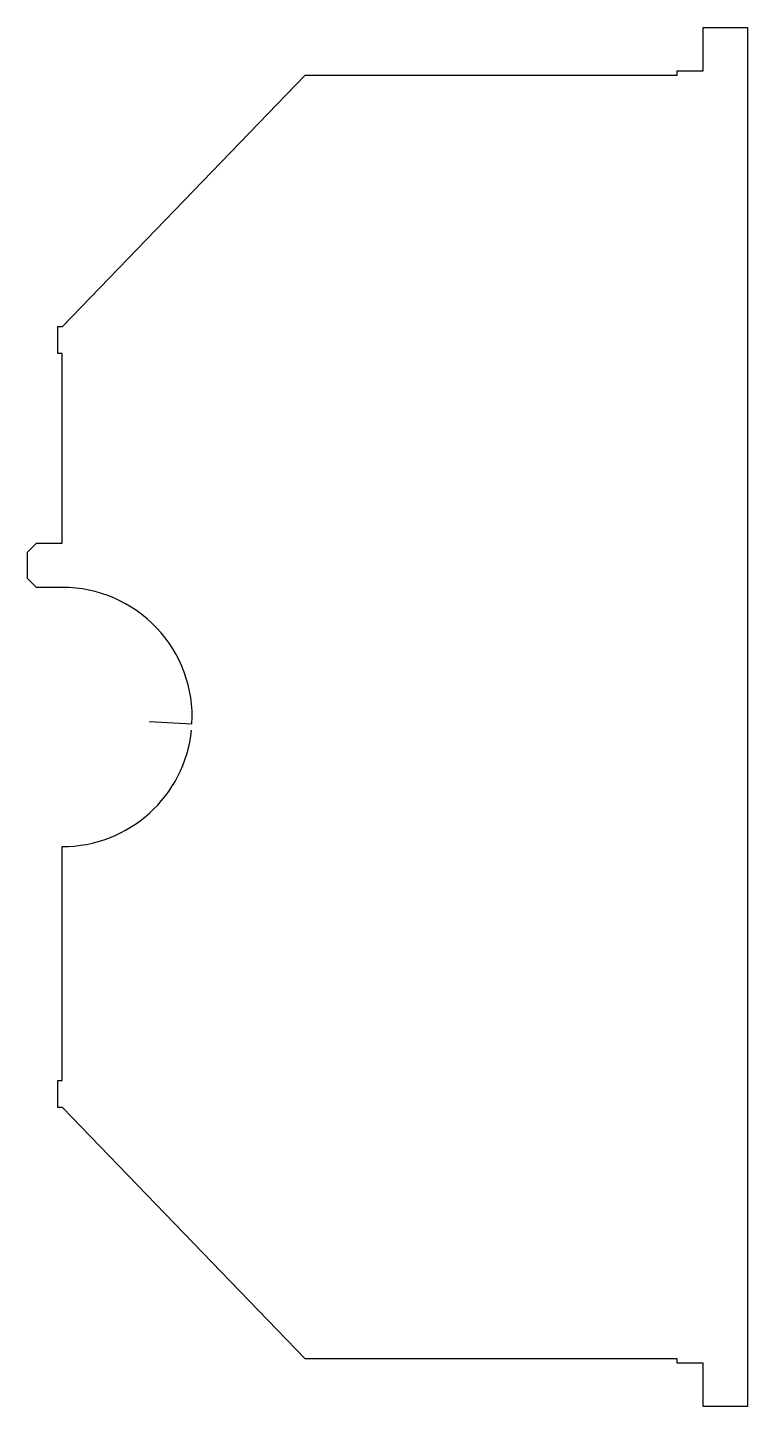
# Model space of a CAD drawing. Extents: x 391 to 474, y 2283 to 2442.
import ezdxf

# ---------------------------------------------------------------- set-up
doc = ezdxf.new("R2010")
doc.units = 0

msp = doc.modelspace()

# ---------------------------------------------------------------- linework, layer by layer
for p, q in [((468.95, 2437.45), (468.95, 2442.45)), ((468.95, 2442.45), (474.05, 2442.45)), ((474.05, 2442.45), (474.05, 2283.35)), ((465.95, 2436.95), (465.95, 2437.45)), ((465.95, 2437.45), (468.95, 2437.45)), ((394.98, 2407.95), (422.98, 2436.95)), ((422.98, 2436.95), (465.95, 2436.95)), ((394.45, 2404.85), (394.45, 2407.95)), ((394.45, 2407.95), (394.98, 2407.95)), ((394.95, 2404.85), (394.45, 2404.85)), ((394.95, 2382.95), (394.95, 2404.85)), ((390.95, 2381.92), (391.98, 2382.95)), ((390.95, 2378.88), (390.95, 2381.92)), ((391.98, 2382.95), (394.95, 2382.95)), ((391.98, 2377.85), (390.95, 2378.88)), ((395, 2377.85), (391.98, 2377.85)), ((404.99, 2362.38), (409.93, 2362.1)), ((394.95, 2320.95), (394.95, 2347.95)), ((394.45, 2317.85), (394.45, 2320.95)), ((394.45, 2320.95), (394.95, 2320.95)), ((394.98, 2317.85), (394.45, 2317.85)), ((422.98, 2288.85), (394.98, 2317.85)), ((465.95, 2288.85), (422.98, 2288.85)), ((465.95, 2288.35), (465.95, 2288.85)), ((468.95, 2288.35), (465.95, 2288.35)), ((468.95, 2283.35), (468.95, 2288.35)), ((474.05, 2283.35), (468.95, 2283.35))]:
    msp.add_line(p, q)
for start, end in [(356.9328, 90), (269.8084, 354.2398)]:
    msp.add_arc((395, 2362.9), 14.95, start, end)

doc.saveas('drawing.dxf')
